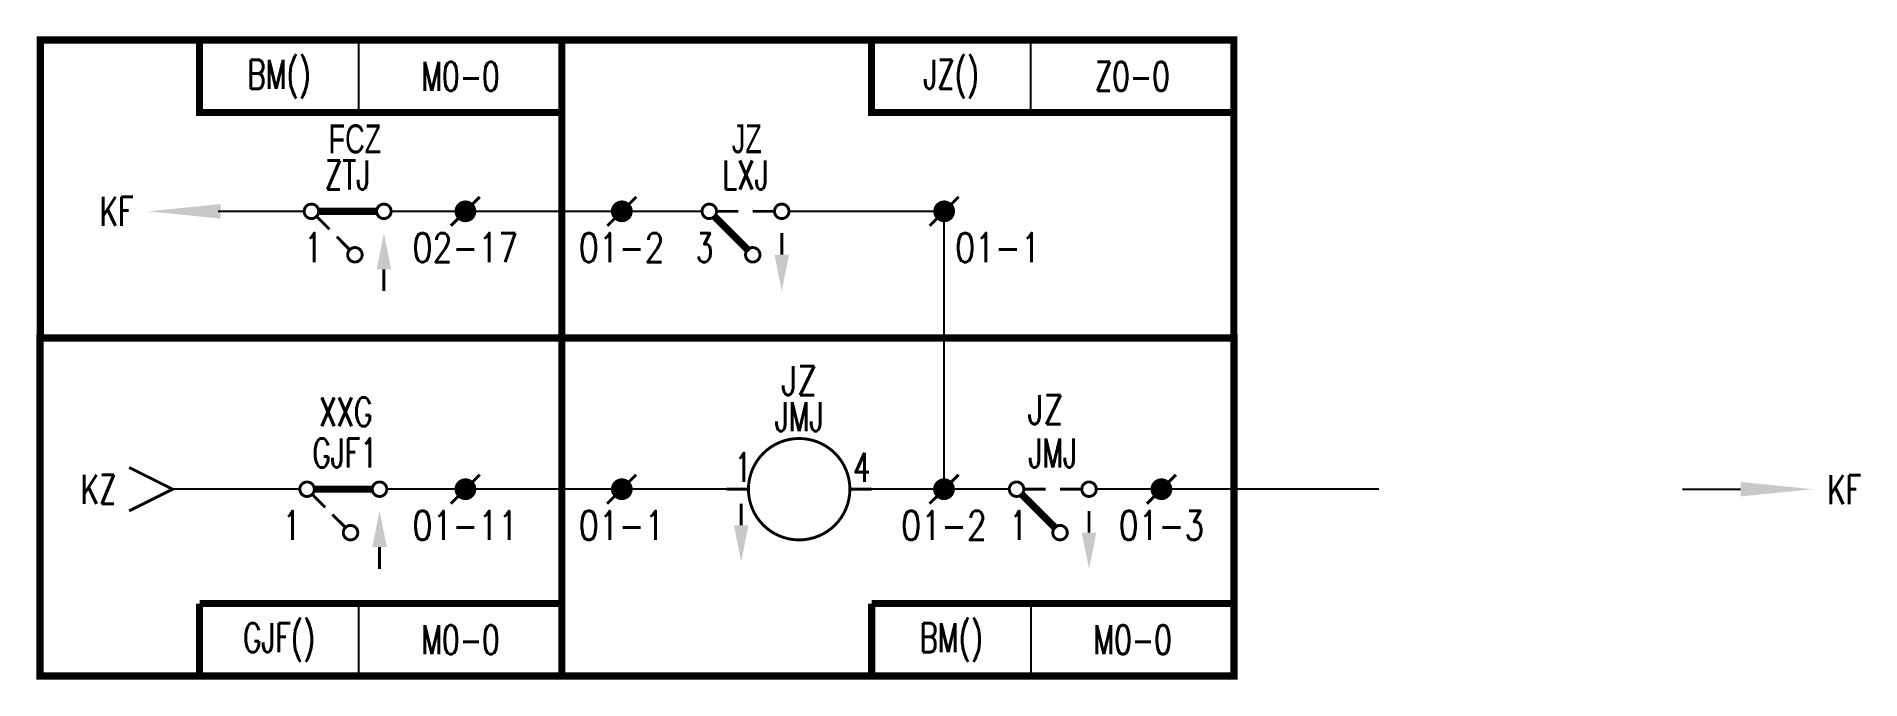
# Model space of a CAD drawing. Header units: millimetres. Extents: x -83 to 43, y -44 to 0.
import ezdxf
from ezdxf.enums import TextEntityAlignment as Align

# ---------------------------------------------------------------- set-up
doc = ezdxf.new("R2010")
doc.units = ezdxf.units.MM
doc.layers.add('tie', color=7, linetype='Continuous')
doc.styles.add('HZ', font='TXT', dxfattribs={"width": 0.7, "bigfont": 'HZTXT'})

msp = doc.modelspace()

# ---------------------------------------------------------------- linework, layer by layer
at = {"color": 7}
for p, q in [((-60.36, -5), (-60.36, 0)), ((-14, -5), (-14, 0)), ((-70.07, -11.82), (-64.14, -11.82)), ((-58.14, -11.82), (-46.36, -11.82)), ((-46.36, -11.82), (-36.69, -11.82)), ((-30.69, -11.82), (-19.99, -11.82)), ((-19.99, -20.57), (-19.99, -11.82)), ((-19.99, -31.04), (-19.99, -20.57)), ((-64.54, -31), (-73.22, -31)), ((-46.36, -31), (-58.54, -31)), ((-34.99, -31), (-46.36, -31)), ((-15.49, -31), (-24.99, -31)), ((0, -31), (-9.49, -31)), ((10, -31), (0, -31)), ((30.96, -31), (34.96, -31)), ((-60.36, -43.89), (-60.36, -38.89)), ((-13.99, -43.89), (-13.99, -38.89))]:
    msp.add_line(p, q, dxfattribs=at)
at = {"const_width": 0.5}
for points in [[(-46.36, 0), (-82.35, 0), (-82.35, -20.57), (-46.36, -20.57)], [(0, 0), (-46.36, 0), (-46.36, -20.57), (0, -20.57)], [(-46.36, -20.57), (-82.36, -20.57), (-82.36, -43.89), (-46.36, -43.89)], [(-46.36, -20.57), (0.01, -20.57), (0.01, -43.89), (-46.36, -43.89)]]:
    msp.add_lwpolyline(points, close=True, dxfattribs=at)
at = {"color": 7}
for points, const_width in [([(-71.36, 0), (-46.36, 0), (-46.36, -5)], 0.5), ([(-71.36, 0), (-71.36, -5), (-46.36, -5)], 0.5), ([(-25, 0), (0, 0), (0, -5)], 0.5), ([(-25, 0), (-25, -5), (0, -5)], 0.5), ([(-54.02, -12.82), (-52.02, -10.82)], 0.2), ([(-43.23, -12.82), (-41.23, -10.82)], 0.2), ([(-20.99, -12.82), (-18.99, -10.82)], 0.2), ([(-63.32, -12.14), (-62.39, -13.07)], 0.2), ([(-59.14, -11.82), (-63.14, -11.82)], 0.5), ([(-33.45, -14.56), (-35.83, -12.18)], 0.5), ([(-35.69, -11.82), (-34.19, -11.82)], 0.2), ([(-33.19, -11.82), (-31.69, -11.82)], 0.2), ([(-61.89, -13.57), (-60.95, -14.52)], 0.2), ([(-31.19, -14.82), (-31.19, -13.32)], 0.2), ([(-58.64, -15.82), (-58.64, -17.32)], 0.2), ([(-54.02, -32), (-52.02, -30)], 0.2), ([(-43.23, -32), (-41.23, -30)], 0.2), ([(-20.99, -32), (-18.99, -30)], 0.2), ([(-5.99, -32), (-3.99, -30)], 0.2), ([(-62.69, -32.25), (-63.63, -31.31)], 0.2), ([(-59.44, -31), (-63.44, -31)], 0.5), ([(-33.49, -31), (-34.99, -31)], 0.2), ([(-26.49, -31), (-24.99, -31)], 0.2), ([(-12.26, -33.73), (-14.63, -31.36)], 0.5), ([(-14.49, -31), (-12.99, -31)], 0.2), ([(-11.99, -31), (-10.49, -31)], 0.2), ([(-61.25, -33.68), (-62.19, -32.75)], 0.2), ([(-33.99, -33.5), (-33.99, -32)], 0.2), ([(-9.99, -34), (-9.99, -32.5)], 0.2), ([(-58.94, -35), (-58.94, -36.5)], 0.2), ([(-71.36, -38.89), (-46.36, -38.89), (-46.36, -43.89)], 0.5), ([(-71.36, -38.89), (-71.36, -43.89), (-46.36, -43.89)], 0.5), ([(-24.99, -38.89), (0.01, -38.89), (0.01, -43.89)], 0.5), ([(-24.99, -38.89), (-24.99, -43.89), (0.01, -43.89)], 0.5)]:
    msp.add_lwpolyline(points, dxfattribs=dict(at, const_width=const_width))
at = {"color": 7, "const_width": 0.2}
for points in [[(-63.64, -12.32, 1), (-63.64, -11.32, 1), (-63.64, -12.32)], [(-58.64, -12.32, 1), (-58.64, -11.32, 1), (-58.64, -12.32)], [(-36.19, -12.32, 1), (-36.19, -11.32, 1), (-36.19, -12.32)], [(-31.19, -12.32, 1), (-31.19, -11.32, 1), (-31.19, -12.32)], [(-60.64, -15.32, 1), (-60.64, -14.32, 1), (-60.64, -15.32)], [(-33.19, -15.32, 1), (-33.19, -14.32, 1), (-33.19, -15.32)], [(-63.94, -30.5, -1), (-63.94, -31.5, -1), (-63.94, -30.5)], [(-58.94, -30.5, -1), (-58.94, -31.5, -1), (-58.94, -30.5)], [(-14.99, -31.5, 1), (-14.99, -30.5, 1), (-14.99, -31.5)], [(-9.99, -31.5, 1), (-9.99, -30.5, 1), (-9.99, -31.5)], [(-60.94, -33.5, -1), (-60.94, -34.5, -1), (-60.94, -33.5)], [(-11.99, -34.5, 1), (-11.99, -33.5, 1), (-11.99, -34.5)]]:
    msp.add_lwpolyline(points, format="xyb", dxfattribs=at)
at = {"color": 7}
for points, const_width in [([(-52.64, -11.82, -1), (-53.39, -11.82, -1)], 0.75), ([(-41.85, -11.82, -1), (-42.6, -11.82, -1)], 0.75), ([(-19.61, -11.82, -1), (-20.36, -11.82, -1)], 0.75), ([(-26.49, -31, -1), (-33.49, -31, -1)], 0.2), ([(-52.64, -31, -1), (-53.39, -31, -1)], 0.75), ([(-41.85, -31, -1), (-42.6, -31, -1)], 0.75), ([(-19.62, -31, -1), (-20.37, -31, -1)], 0.75), ([(-4.62, -31, -1), (-5.37, -31, -1)], 0.75)]:
    msp.add_lwpolyline(points, format="xyb", close=True, dxfattribs=dict(at, const_width=const_width))
at = {"const_width": 0.2}
msp.add_lwpolyline([(-76.22, -29.5), (-73.22, -31), (-76.22, -32.5)], dxfattribs=at)
at = {"color": 7}
for points in [[(-69.91, -12.32), (-69.91, -11.32), (-74.91, -11.82)], [(-58.14, -15.82), (-59.14, -15.82), (-58.64, -13.32)], [(-31.69, -14.82), (-30.69, -14.82), (-31.19, -17.32)], [(34.96, -30.5), (34.96, -31.5), (39.96, -31)], [(-59.44, -35), (-58.44, -35), (-58.94, -32.5)], [(-34.49, -33.5), (-33.49, -33.5), (-33.99, -36)], [(-10.49, -34), (-9.49, -34), (-9.99, -36.5)]]:
    msp.add_solid(points, dxfattribs=at)

# ---------------------------------------------------------------- texts
at = {"color": 3, "style": 'HZ', "width": 0.7}
for s, p in [('BM()', (-65.86, -2.5)), ('JZ()', (-19.5, -2.5)), ('GJF()', (-65.86, -41.39)), ('BM()', (-19.49, -41.39))]:
    msp.add_text(s, height=2, dxfattribs=at).set_placement(p, align=Align.MIDDLE)
at = {"color": 5, "style": 'HZ', "width": 0.7}
for s, p in [('M0-0', (-53.36, -2.5)), ('Z0-0', (-7, -2.5)), ('M0-0', (-53.36, -41.39)), ('M0-0', (-6.99, -41.39))]:
    msp.add_text(s, height=2, dxfattribs=at).set_placement(p, align=Align.MIDDLE)
at = {"color": 3, "width": 0.7}
for s, p in [('FCZ', (-60.64, -6.82)), ('JZ', (-33.6, -6.82))]:
    msp.add_text(s, height=2, dxfattribs=at).set_placement(p, align=Align.MIDDLE)
at = {"color": 7, "style": 'HZ', "width": 0.7}
for s, p in [('ZTJ', (-61.14, -10.32)), ('LXJ', (-33.69, -10.32)), ('JMJ', (-29.99, -27)), ('GJF1', (-61.32, -29.5)), ('JMJ', (-12.49, -29.5))]:
    msp.add_text(s, height=2, dxfattribs=at).set_placement(p, align=Align.CENTER)
for s, p in [('KF', (-78.24, -12.82)), ('1', (-64.11, -15.32)), ('3', (-37.12, -15.32)), ('1', (-34.46, -30.5)), ('KZ', (-79.55, -32)), ('1', (-15.46, -34.5))]:
    msp.add_text(s, height=2, dxfattribs=at).set_placement(p)
at = {"color": 3, "style": 'HZ'}
for s, width, p in [('JZ', 0.8, (-29.99, -24.5)), ('XXG', 0.7, (-61.27, -26.66)), ('JZ', 0.8, (-12.99, -26.5))]:
    msp.add_text(s, height=2, dxfattribs=dict(at, width=width)).set_placement(p, align=Align.CENTER)
at = {"color": 7, "style": 'HZ', "width": 0.7}
for s, p in [('4', (-25.06, -30.5)), ('KF', (43.3, -32.04)), ('1', (-64.4, -34.5))]:
    msp.add_text(s, height=2, dxfattribs=at).set_placement(p, align=Align.RIGHT)
at = {"layer": 'tie', "color": 3, "style": 'HZ', "width": 0.8}
for s, p in [('02-17', (-53.02, -15.32)), ('01-2', (-42.23, -15.32)), ('01-1', (-16.28, -15.32)), ('01-11', (-53.02, -34.5)), ('01-1', (-42.23, -34.5)), ('01-2', (-19.99, -34.5)), ('01-3', (-4.99, -34.5))]:
    msp.add_text(s, height=2, dxfattribs=at).set_placement(p, align=Align.CENTER)

doc.saveas('drawing.dxf')
